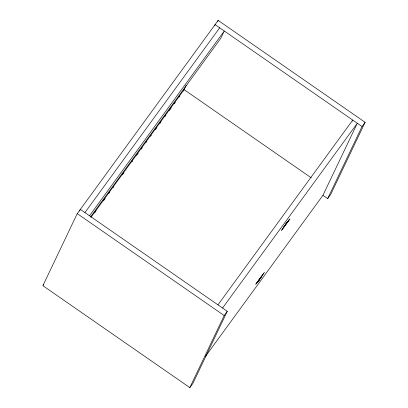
<?xml version="1.0" encoding="UTF-8"?>
<svg xmlns="http://www.w3.org/2000/svg" width="408" height="408" viewBox="0 0 408 408"><rect width="100%" height="100%" fill="white"/><g stroke="black" fill="none" stroke-linecap="round" stroke-linejoin="round"><path stroke-width="0.61" d="M222.554 308.04L357.311 123.262L322.942 195.315L327.665 198.589L330.75 194.366L365.119 122.308L218.173 20.4L77.25 213.634L42.881 285.692L189.827 387.6L192.907 383.372L227.276 311.314L80.335 209.411L79.514 211.125M183.432 91.004L186.181 85.246M214.547 25.77L215.093 24.628L362.034 126.536L327.665 198.589M217.627 21.542L218.173 20.4M189.827 387.6L224.196 315.542L227.276 311.314M352.175 121.217L352.721 120.074L217.964 304.858M255.683 284.315L256.464 283.218M256.035 283.907L257.657 281.581M256.499 283.366L258.851 279.944M256.964 282.826L260.049 278.307M257.428 282.29L261.242 276.67M257.892 281.75L262.436 275.033M258.356 281.209L263.629 273.396M258.82 280.668L264.527 272.167M84.925 212.594L219.683 27.81M89.515 215.776L224.278 30.998L220.789 38.306L90.535 216.913M90.994 217.28L184.084 89.633L311.248 177.822M94.625 212.935L96.125 210.875M103.632 200.583L105.136 198.523M108.89 193.377L109.64 192.346M113.021 187.711L113.771 186.686M122.405 174.843L123.904 172.788M131.789 161.976L132.539 160.946M136.67 155.285L138.169 153.23M141.173 149.109L142.3 147.563M146.054 142.417L146.804 141.387M150.557 136.241L151.307 135.211M155.438 129.55L156.937 127.49M159.941 123.374L161.068 121.829M164.822 116.683L165.571 115.653M169.325 110.507L171.202 107.931M174.206 103.816L175.333 102.27M179.087 97.124L179.836 96.094M43.223 285.223L43.911 284.284M362.034 126.536L365.119 122.308M205.454 356.419L322.942 195.315M286.447 222.962L289.93 218.907M286.079 223.507L289.629 219.315M285.717 224.058L289.032 220.136M285.172 224.879L288.436 220.952M284.804 225.43L287.538 222.181M284.437 225.976L286.941 223.003M284.075 226.527L286.345 223.819M283.708 227.078L285.748 224.64M283.346 227.623L285.151 225.461M282.979 228.174L284.555 226.277M282.616 228.72L283.958 227.098M282.249 229.27L283.361 227.914M281.882 229.816L282.764 228.735M281.336 230.642L282.168 229.551M77.25 213.634L224.196 315.542"/></g></svg>
